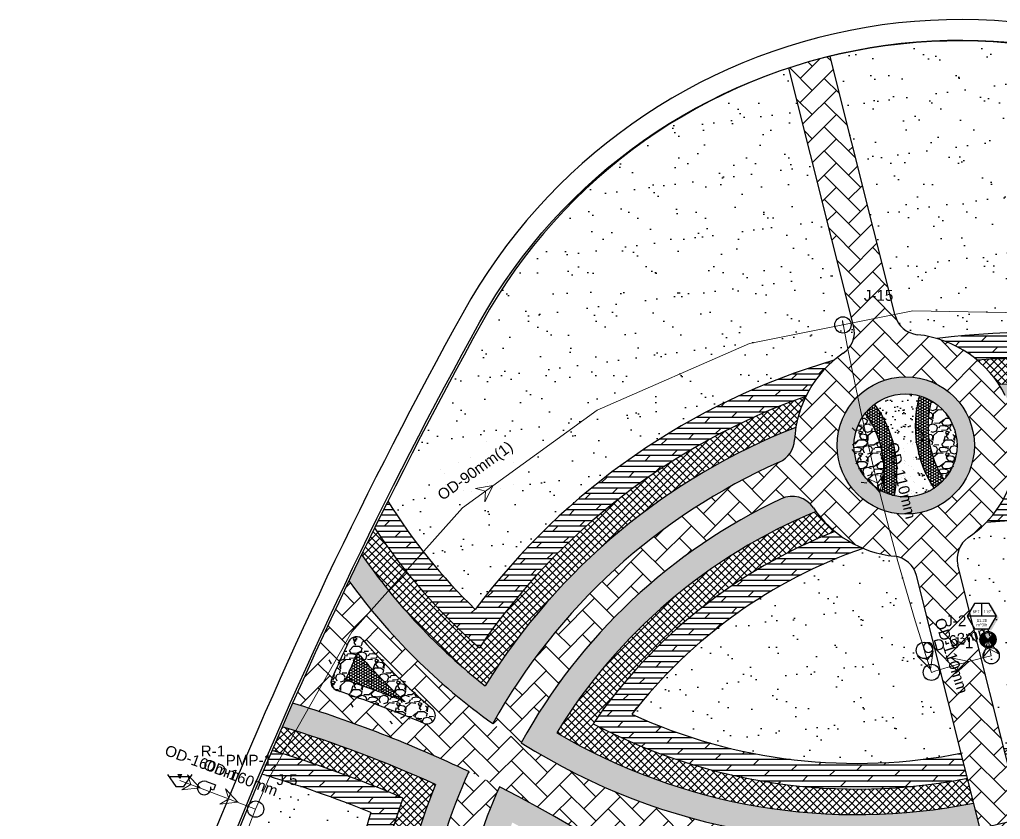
# Model space of a CAD drawing. Extents: x 671027 to 671621, y 802418 to 802669.
# Drawn here: x 671246.4 to 671361.1, y 802521.8 to 802615.4 of the extents above; entities that cross this region are included whole.
import ezdxf
from ezdxf.enums import TextEntityAlignment as Align

# ---------------------------------------------------------------- set-up
doc = ezdxf.new("R2010")
doc.units = 0
doc.linetypes.add('1', pattern=[0])
for name, color, linetype in [('Grass', 7, 'Continuous'), ('gravel', 7, 'Continuous'), ('L-VALV-NOTN', 7, 'Continuous'), ('L-VALV-SYMB', 7, 'Continuous'), ('L-ZONE-ATTR-VALV', 7, 'Continuous'), ('NODE', 7, 'Continuous'), ('ROAD BORDER', 7, 'Continuous'), ('Roads boundry', 7, 'Continuous'), ('sand', 7, 'Continuous'), ('shrubs-Gc', 7, 'Continuous')]:
    doc.layers.add(name, color=color, linetype=linetype)
doc.layers.add('Hardscape', color=80, linetype='1', lineweight=15)
doc.layers.add('pipe', color=7, linetype='Continuous', lineweight=15)
doc.layers.add('L-SYMB-TRIM', color=7, linetype='Continuous', true_color=0x000000)
doc.styles.get("Standard").update_dxf_attribs({"font": 'arial.ttf'})
doc.styles.add('ValveZoneLabelText', font='arial.ttf', dxfattribs={"height": 0.2000000064})
doc.linetypes.add('PIPE 90', pattern='A,12.7,-5.08,["GAS",Standard,S=2.54,R=0,X=-2.54,Y=-1.27],-6.35', length=24.13)
pattern_1 = [(37.50000000000001, (0, 0), (-0.01800035207982051, 0.5505898919955101), [0, -0.43434, 0, -0.485775, 0, -0.4643437499999999]), (7.499999999999999, (0, 0), (0.505713693530253, 0.8064282381393985), [0, -0.234315, 0, -0.3914775, 0, -0.15001875]), (327.5, (-0.3514725000131875, 0), (0.8898664165216401, 0.001616832763363982), [0, -0.142875, 0, -0.51435, 0, -0.6715125]), (317.5, (-0.3514725000131875, 0), (0.8590010090313343, 0.2507954886643683), [0, -0.07143749999999999, 0, -0.337185, 0, -0.3857625])]
pattern_2 = [(0, (0, 0), (0, 0.635), []), (45, (0, 0), (-1.269999134350098, 1.269999134350099), [0.8980256121069154, -1.796051224213831])]
pattern_3 = [(45, (0, 0), (-0.4490128060534576, 0.4490128060534577), []), (135, (0, 0), (-0.4490128060534577, -0.4490128060534576), [])]
pattern_4 = [(37.50000000000001, (0, 0), (-0.1600031295984046, 4.894132373293424), [0, -3.860800000000001, 0, -4.318000000000001, 0, -4.1275]), (7.499999999999999, (0, 0), (4.495232831380027, 7.168251005683543), [0, -2.0828, 0, -3.4798, 0, -1.3335]), (327.5, (-3.124199999962002, 0), (7.90992370241458, 0.01437184678545762), [0, -1.27, 0, -4.572, 0, -5.969]), (317.5, (-3.124199999962002, 0), (7.635564524722972, 2.229293232572163), [0, -0.635, 0, -2.9972, 0, -3.429])]
pattern_5 = [(0, (0, 0), (0.28575, 0.1649778387), [0.1905, -0.3809999999999999]), (120, (0, 0), (-0.2857499993756514, 0.1649778397814034), [0.1904999999999998, -0.3809999999999997]), (59.99999999999999, (0, 0), (6.243485461965292e-10, 0.3299556784814033), [-0.3809999999999999, 0.1905])]
pattern_6 = [(228.0127875, (-50.79460493242368, 77.47674149286468), (-20.32000000159581, -22.85999999858178), [0.34172144, -33.830483639565]), (184.969741, (-51.02320493233856, 77.2227414927911), (30.47999998794051, 2.540000144697924), [0.5864047199999993, -58.05404889352396]), (132.5104471, (-51.60740493237972, 77.17194149282295), (25.40000001072749, -27.93999999024596), [0.41348152, -40.9347227941]), (267.273689, (-52.59800493239891, 76.53694149281364), (2.540000005319725, 50.79999999973313), [0.5340045199999994, -52.86643742573796]), (292.83365418, (-52.62340493244119, 76.00354149285704), (-12.70000000106341, 30.47999999955546), [0.5236336999999994, -51.83980774534396]), (357.2736889999999, (-52.42020493233576, 75.52094149275217), (-50.79999999973313, 2.540000005319728), [0.5340045199999994, -52.86643742573796]), (37.69424047, (-51.88680493237916, 75.4955414928263), (-33.01999999853589, -25.40000000190041), [0.70619366, -69.91311531424701]), (72.25532837, (-51.32800493238028, 75.92734149284661), (17.78000000477929, 55.87999999847886), [0.66671952, -66.005256601905]), (121.42956562, (-51.12480493239127, 76.56234149285592), (-20.32000000288312, 33.01999999822602), [0.535813, -53.04554569871201]), (175.2363583, (-51.40420493239071, 77.01954149280209), (27.93999999959953, -2.540000004389256), [0.6117132799999994, -29.97393694999998]), (222.3974378, (-52.01380493235774, 77.07034149277024), (-30.47999999902466, -27.94000000106399), [0.7910779200000001, -78.31677251217701]), (138.81407483, (-50.08340493240394, 76.51154149277136), (-17.77999999893351, 15.24000000123918), [0.27000454, -26.730565824344]), (171.4692344, (-50.28660493239295, 76.6893414928345), (33.02000000088966, -5.079999994237343), [0.51368198, -50.85463899704001]), (225, (-50.79460493242368, 76.76554149284493), (-3.552713678800501e-16, -2.540000000000239), [0.35920934, -3.232893108428]), (203.19859051, (-50.97240493237041, 77.07034149277024), (12.70000000034609, 5.079999999109334), [0.1934413199999998, -19.15062236889398]), (291.80140949, (-51.15020493243355, 76.99414149275981), (-2.540000000531496, 7.619999999822872), [0.27356562, -13.40475299]), (30.96375653, (-51.04860493238084, 76.74014149280265), (7.620000000186383, 5.079999999721125), [0.4443196599999997, -14.36629815290999]), (161.56505118, (-50.6676049324451, 76.96874149283394), (5.080000000132583, -2.539999999733753), [0.32128714, -7.710898116828]), (16.389540334, (-52.62340493244119, 76.99414149275981), (25.40000000000015, 7.620000000000243), [0.450088, -44.55882667253901]), (70.34617594, (-52.19160493242089, 77.1211414928548), (-10.16000000092932, -27.93999999967041), [0.37759894, -37.3822156782]), (293.19859051, (-50.6676049324451, 77.47674149286468), (-5.079999999113262, 12.70000000035529), [0.3868800999999997, -18.95718358889398]), (343.6104596700001, (-50.51520493242424, 77.1211414928548), (-25.40000000053229, 7.619999998222859), [0.4500879999999997, -44.55882667253996]), (339.44395478, (-52.62340493244119, 75.41934149281587), (-12.69999999999986, 5.080000000000211), [0.4340351999999996, -21.26773431310598]), (294.7751406, (-52.21700493234675, 75.26694149279501), (-12.70000001511693, 27.93999999312726), [0.36367212, -36.00359338072001]), (66.80140949, (-50.64220493240282, 74.93674149282742), (5.079999999202299, 12.7000000003193), [0.3868801000000001, -18.957183588894]), (17.35402464, (-50.48980493238196, 75.2923414928373), (-33.01999999934302, -10.16000000213246), [0.4257827400000001, -42.1523759802]), (69.44395478, (-51.88680493237916, 74.93674149282742), (-5.080000000088461, -12.69999999996463), [0.2170176, -21.48475191310601]), (101.309932474, (-50.79460493242368, 74.93674149282742), (-2.5400000000004, 10.16000000000037), [0.1295146, -12.821994964526]), (165.963756532, (-50.82000493234955, 75.063741492806), (7.619999999999513, -2.539999999999865), [0.5236337000000001, -9.949054589069]), (186.00900596, (-51.32800493238028, 75.19074149278458), (25.39999999986537, 2.540000001329354), [0.4852669999999997, -48.04136486333697]), (303.69006753, (-51.04860493238084, 76.51154149277136), (-2.540000000352969, 5.079999999823702), [0.36632388, -8.79177635968]), (353.15722659, (-50.84540493239183, 76.20674149284605), (43.18000000026569, -5.079999997739394), [0.6395567600000001, -63.316009065031]), (60.9453959, (-50.21040493238252, 76.13054149283562), (-10.16000000027969, -17.77999999984025), [0.26150824, -25.88939231811]), (90, (-50.08340493240394, 76.3591414927505), (-2.54, 2.54), [0.1524, -2.3876]), (120.25643716, (-51.37880493234843, 75.26694149279501), (10.15999999875716, -17.7800000007098), [0.3528669600000001, -34.9339407732]), (48.01278749999999, (-51.55660493241157, 75.57174149283674), (20.32000000167534, 22.8599999985102), [0.6834428800000001, -33.488762199565]), (0, (-51.09940493234899, 76.07974149275105), (2.54, 2.54), [0.6604000000000001, -1.8796]), (325.3048465, (-50.43900493241381, 76.07974149275105), (25.40000000962153, -17.77999998625458), [0.40160956, -39.75931672414001]), (254.0546040999999, (-50.1088049323298, 75.85114149283618), (-2.539999999822557, -10.16000000004475), [0.36982908, -18.121650038772]), (207.64597536, (-50.21040493238252, 75.4955414928263), (-48.26000000177335, -25.39999999663075), [0.6021450999999993, -59.61246442293796]), (175.42607874, (-50.74380493233912, 75.21614149282686), (-33.01999999999883, 2.539999999999478), [0.6370294599999999, -63.06584645624])]
pattern_7 = [(45, (-675480.1106416162, -802687.9175801403), (2.220446049250313e-16, 2.82842712474619), [6, -2]), (135, (-675478.6964280538, -802686.5033665779), (2.220446049250313e-16, 2.82842712474619), [6, -2])]

# ---------------------------------------------------------------- blocks, each defined once
blk = doc.blocks.new('RESERVOIR')
at = {"color": 0}
for points in [[(-4.5, 2.25), (-1.5, -2.25), (1.5, -2.25), (4.5, 2.25)], [(-4, 1.5), (4, 1.5)], [(-0.375, 1.2), (0.375, 1.2)], [(-0.1875, 1), (0.1875, 1)]]:
    blk.add_lwpolyline(points, dxfattribs=at)
blk.add_lwpolyline([(-0.75, 2.25), (0.75, 2.25), (0, 1.5)], close=True, dxfattribs=at)
blk = doc.blocks.new('PUMP')
at = {"color": 0}
blk.add_lwpolyline([(-0.5, 3), (3, 3), (3, 1), (2, 1)], dxfattribs=at)
blk.add_arc((-0.5, 0.5), 2.5, 90, 30.00000000000006, dxfattribs=at)
blk = doc.blocks.new('FILLED_CIRCLE')
at = {"color": 0}
blk.add_circle((0, 0), 3, dxfattribs=at)
blk = doc.blocks.new('FLOWARROW')
at = {"color": 0}
blk.add_lwpolyline([(3, 0), (-3, -3), (-0.6, 0), (-3, 3)], close=True, dxfattribs=at)
blk = doc.blocks.new('vnotation-6')
blk.add_hatch(color=256).paths.add_polyline_path([(0.2809331929103995, 0.379434840131078), (0.5, 0), (0.2499999999999997, -0.4330127018922195), (-0.2061760863627774, -0.4330127018922192), (-0.175242893452378, -0.4865905636533605), (0.3247571065476219, -0.4865905636533608), (0.5747571065476222, -0.05357786176114132), (0.3247571065476222, 0.379434840131078)])
for p, q in [((0, 0), (5.551115123125783e-17, 0.4330127018922194)), ((0.5, -1.110223024625157e-16), (-0.5, 0))]:
    blk.add_line(p, q)
blk.add_lwpolyline([(0.5, 0), (0.25, 0.4330127018922194), (-0.2499999999999999, 0.4330127018922194), (-0.5, 5.551115123125783e-17), (-0.2500000000000002, -0.4330127018922192), (0.2499999999999997, -0.4330127018922195)], close=True)
for tag, p in [('AA', (-0.2, 0.2)), ('2', (0.2, 0.2)), ('GPM', (0, -0.3)), ('20', (0, -0.15))]:
    blk.add_attdef(tag, text='', height=0.1).set_placement(p, align=Align.MIDDLE_CENTER)
at = {"flags": 1}
blk.add_attdef('WATERSOURCE/ZONEID', text='', height=0.005, dxfattribs=at).set_placement((0, 0), align=Align.MIDDLE_CENTER)
blk = doc.blocks.new('valvesym-1')
at = {"linetype": 'Continuous', "lineweight": 0}
for points in [[(-0.005572365368450294, -9.992007221626409e-16), (-0.7466969593723654, -9.992007221626409e-16), (-0.7495614365984087, 0.005572365560468029), (-0.7407662468327931, 0.1173258474159137), (-0.7132923789272694, 0.2317627430862896), (-0.6682548853708725, 0.3404928708454358), (-0.6067627387258326, 0.4408389340933168), (-0.5303300797232847, 0.5303300797232787), (-0.4408389340933239, 0.6067627387258273), (-0.3404928708454441, 0.6682548853708682), (-0.231762743086298, 0.7132923789272665), (-0.1173258474159223, 0.7407662468327918), (-0.005572365368450294, 0.7495614366135223), (0.0002269082501467068, 0.7466969851027485), (0.0002269082501467068, 0.005572365560468029)], [(0.7466969593723654, -1.998401444325282e-15), (0.005572365368450294, -1.665334536937735e-15), (0.0002269082501467068, -0.005572365560468362), (0.0002269082501467068, -0.7466969851027487), (0.005572365368450294, -0.7495614366135223), (0.1173258474159267, -0.7407662468327914), (0.2317627430863026, -0.7132923789272656), (0.3404928708454474, -0.668254885370867), (0.4408389340933271, -0.6067627387258254), (0.530330079723287, -0.5303300797232764), (0.6067627387258343, -0.4408389340933148), (0.6682548853708735, -0.3404928708454339), (0.7132923789272702, -0.231762743086288), (0.7407662468327935, -0.1173258474159117), (0.7495614365984057, -0.005572365560468362)]]:
    blk.add_hatch(color=0, dxfattribs=at).paths.add_polyline_path(points, flags=0)
at = {"layer": 'L-SYMB-TRIM', "linetype": 'Continuous', "lineweight": 0}
h = blk.add_hatch(color=256, dxfattribs=at)
edge = h.paths.add_edge_path()
edge.add_arc((0, 0), 0.7499999912790698, 0, 360)
at = {"color": 0, "linetype": 'Continuous', "ltscale": 0.1022343309819866, "flags": 128}
for points in [[(0.7499999912790697, 0), (-0.7499782480462722, 0)], [(0.0002269082501467068, 0.7499999569541651), (0.0002269082501467068, -0.749999989485058)]]:
    blk.add_lwpolyline(points, dxfattribs=at)
at = {"color": 0, "linetype": 'Continuous', "ltscale": 0.1022343309819866}
blk.add_circle((0, 0), 0.7499999912790698, dxfattribs=at)
blk = doc.blocks.new('ControlValve-1')
at = {"layer": 'L-VALV-SYMB', "color": 0, "xscale": 1.000000032, "yscale": 1.000000032}
blk.add_blockref('valvesym-1', (0, 0), dxfattribs=at)
at = {"layer": 'L-ZONE-ATTR-VALV', "style": 'ValveZoneLabelText'}
blk.add_attdef('WaterSource/ZoneId', (0, 0), '', height=0.2000000064, dxfattribs=at)
blk = doc.blocks.new('V_S_1.5')
at = {"layer": 'L-VALV-SYMB', "color": 130, "rotation": 48.58537856362994}
blk.add_blockref('ControlValve-1', (0, 0), dxfattribs=at)

msp = doc.modelspace()

# ---------------------------------------------------------------- hatches: boundary and pattern name
at = {"layer": 'Grass', "linetype": 'ByBlock'}
h = msp.add_hatch(dxfattribs=at)
h.set_pattern_fill('AR-SAND', color=94, scale=0.1)
h.set_pattern_definition(pattern_4)
h.paths.add_polyline_path([(671399.3517907268, 802596.4636280818), (671408.6907236452, 802588.0441431054, -0.07917513163356485), (671403.9973471246, 802568.2984964466, 0.1631777206847239), (671353.7121392085, 802578.0871855326, 0.04541889867104872), (671351.3945393086, 802578.543524693, -0.3145919408780493), (671348.8005115428, 802580.7954504384), (671341.1779289816, 802611.1157745324, -0.2488504377992886)])
h = msp.add_hatch(dxfattribs=at)
h.set_pattern_fill('AR-SAND', color=94, scale=0.1)
h.set_pattern_definition(pattern_4)
h.paths.add_polyline_path([(671299.6927110293, 802546.4117035771, -0.0633690619159384), (671289.4748812846, 802559.0864970936, -0.01038513542350838), (671300.453878996, 802579.9452450376, -0.1887644006235618), (671336.3701063554, 802609.7324756453), (671343.9514026123, 802579.5763759635, -0.3149717155092079), (671342.7273169898, 802576.3631025237, 0.02609017441784263), (671341.6445911959, 802575.5421923053, 0.1626565361569138)])
h = msp.add_hatch(dxfattribs=at)
h.set_pattern_fill('AR-SAND', color=94, scale=0.1)
h.set_pattern_definition(pattern_4)
h.paths.add_polyline_path([(671361.395898007, 802530.6948189789), (671356.141968642, 802551.593358264, -0.3149717155098368), (671357.3660542644, 802554.8066317039, 0.05296214633264042), (671359.4669548852, 802556.5847536196, -0.1459699085263934), (671392.236061825, 802549.666084707, -0.1432506243744914)])
h = msp.add_hatch(dxfattribs=at)
h.set_pattern_fill('AR-SAND', color=94, scale=0.1)
h.set_pattern_definition(pattern_4)
h.paths.add_polyline_path([(671356.5198341229, 802529.5829631414, -0.1573820060516547), (671318.0063343626, 802534.1491115534, -0.1450809397192575), (671345.0642913934, 802553.5466254024, 0.07231959819745172), (671348.6988319174, 802552.6262095375, -0.3145919434563014), (671351.2928597112, 802550.3742837891)])
h = msp.add_hatch(dxfattribs=at)
h.set_pattern_fill('AR-SAND', color=94, scale=0.1)
h.set_pattern_definition(pattern_4)
h.paths.add_polyline_path([(671293.7503590928, 802459.1988109925, 0.0658925233867402), (671306.3258153279, 802442.1987908635, 0.02607156171184673), (671290.8210887163, 802427.9590705256, -0.7710130744471806), (671248.8235070169, 802451.927344989, -0.03508121850053971), (671274.7145551237, 802527.1317694215, -0.02417581539797308), (671287.478980502, 802522.651505306, 0.07574041186257292), (671283.6819633472, 802498.6779801971, 0.6698722383321958)])
h = msp.add_hatch(dxfattribs=at)
h.set_pattern_fill('AR-SAND', color=94, scale=0.1)
h.set_pattern_definition(pattern_4)
h.paths.add_polyline_path([(671381.431435129, 802514.8103934315, 0.7066326815959615), (671375.0270462994, 802521.7265282344, -0.1143951784226822), (671340.586100839, 802515.5045074828, 0.7059984922318673), (671337.0001669894, 802506.7903311895, -0.05351524479783638), (671358.8273917859, 802482.5062162419, 0.6304159940492293), (671369.4806571321, 802484.4383036532, -0.05428110816195015)])
at = {"layer": 'gravel', "linetype": 'ByBlock'}
h = msp.add_hatch(dxfattribs=at)
h.set_pattern_fill('GRAVEL', color=250, scale=0.1)
h.set_pattern_definition(pattern_6)
h.paths.add_polyline_path([(671353.037254928, 802570.807336146, -0.4763641906081925), (671354.4974437818, 802561.559316587, -0.2087031330792862)])
h = msp.add_hatch(dxfattribs=at)
h.set_pattern_fill('GRAVEL', color=250, scale=0.1)
h.set_pattern_definition(pattern_6)
h.paths.add_polyline_path([(671347.2879608152, 802560.2145272837, -0.476364190608151), (671345.3158825972, 802569.367063804, -0.2087031330792727)])
h = msp.add_hatch(dxfattribs=at)
h.set_pattern_fill('GRAVEL', color=250, scale=0.1)
h.set_pattern_definition([(228.0127875, (1.828800000017509, 2.540000000037253), (-20.32000000159581, -22.85999999858178), [0.34172144, -33.830483639565]), (184.969741, (1.600199999986216, 2.285999999963678), (30.47999998794051, 2.540000144697924), [0.5864047199999994, -58.05404889352396]), (132.5104471, (1.015999999945052, 2.23519999999553), (25.40000001072749, -27.93999999024596), [0.41348152, -40.9347227941]), (267.273689, (0.02540000004228204, 1.600199999986216), (2.540000005319725, 50.79999999973313), [0.5340045199999995, -52.86643742573797]), (292.83365418, (0, 1.066800000029616), (-12.70000000106341, 30.47999999955546), [0.5236336999999995, -51.83980774534397]), (357.2736889999999, (0.2031999999890104, 0.5842000000411645), (-50.79999999973313, 2.540000005319728), [0.5340045199999995, -52.86643742573797]), (37.69424047, (0.7365999999456108, 0.5587999999988824), (-33.01999999853589, -25.40000000190041), [0.70619366, -69.91311531424701]), (72.25532837, (1.295399999944493, 0.9906000000191852), (17.78000000477929, 55.87999999847886), [0.66671952, -66.005256601905]), (121.42956562, (1.498600000049919, 1.625600000028498), (-20.32000000288312, 33.01999999822602), [0.535813, -53.04554569871201]), (175.2363583, (1.219200000050478, 2.082799999974668), (27.93999999959953, -2.540000004389256), [0.6117132799999995, -29.97393694999998]), (222.3974378, (0.6095999999670312, 2.133599999942817), (-30.47999999902466, -27.94000000106399), [0.7910779200000001, -78.31677251217701]), (138.81407483, (2.540000000037253, 1.574799999943934), (-17.77999999893351, 15.24000000123918), [0.27000454, -26.730565824344]), (171.4692344, (2.336800000048243, 1.752600000007078), (33.02000000088966, -5.079999994237343), [0.51368198, -50.85463899704001]), (225, (1.828800000017509, 1.828800000017509), (-3.552713678800501e-16, -2.540000000000239), [0.35920934, -3.232893108428]), (203.19859051, (1.650999999954365, 2.133599999942817), (12.70000000034609, 5.079999999109334), [0.1934413199999999, -19.15062236889398]), (291.80140949, (1.473200000007637, 2.057400000048801), (-2.540000000531496, 7.619999999822872), [0.27356562, -13.40475299]), (30.96375653, (1.574799999943934, 1.803399999975227), (7.620000000186383, 5.079999999721125), [0.4443196599999997, -14.36629815290999]), (161.56505118, (1.955799999996088, 2.032000000006519), (5.080000000132583, -2.539999999733753), [0.32128714, -7.710898116828]), (16.389540334, (0, 2.057400000048801), (25.40000000000015, 7.620000000000243), [0.450088, -44.55882667253901]), (70.34617594, (0.4318000000203028, 2.184400000027381), (-10.16000000092932, -27.93999999967041), [0.37759894, -37.3822156782]), (293.19859051, (1.955799999996088, 2.540000000037253), (-5.079999999113262, 12.70000000035529), [0.3868800999999998, -18.95718358889398]), (343.6104596700001, (2.10820000001695, 2.184400000027381), (-25.40000000053229, 7.619999998222859), [0.4500879999999998, -44.55882667253996]), (339.44395478, (0, 0.4825999999884516), (-12.69999999999986, 5.080000000000211), [0.4340351999999997, -21.26773431310599]), (294.7751406, (0.4063999999780208, 0.33019999996759), (-12.70000001511693, 27.93999999312726), [0.36367212, -36.00359338072001]), (66.80140949, (1.98120000003837, 0), (5.079999999202299, 12.7000000003193), [0.3868801000000001, -18.957183588894]), (17.35402464, (2.133599999942817, 0.355600000009872), (-33.01999999934302, -10.16000000213246), [0.4257827400000001, -42.1523759802]), (69.44395478, (0.7365999999456108, 0), (-5.080000000088461, -12.69999999996463), [0.2170176, -21.48475191310601]), (101.309932474, (1.828800000017509, 0), (-2.5400000000004, 10.16000000000037), [0.1295146, -12.821994964526]), (165.963756532, (1.803399999975227, 0.1269999999785796), (7.619999999999513, -2.539999999999865), [0.5236337000000001, -9.949054589069]), (186.00900596, (1.295399999944493, 0.2539999999571592), (25.39999999986537, 2.540000001329354), [0.4852669999999997, -48.04136486333697]), (303.69006753, (1.574799999943934, 1.574799999943934), (-2.540000000352969, 5.079999999823702), [0.36632388, -8.79177635968]), (353.15722659, (1.77800000004936, 1.270000000018626), (43.18000000026569, -5.079999997739394), [0.6395567600000001, -63.316009065031]), (60.9453959, (2.412999999942258, 1.193800000008196), (-10.16000000027969, -17.77999999984025), [0.26150824, -25.88939231811]), (90, (2.540000000037253, 1.422400000039488), (-2.54, 2.54), [0.1524, -2.3876]), (120.25643716, (1.244599999976344, 0.33019999996759), (10.15999999875716, -17.7800000007098), [0.3528669600000001, -34.9339407732]), (48.01278749999999, (1.066800000029616, 0.6350000000093132), (20.32000000167534, 22.8599999985102), [0.6834428800000001, -33.488762199565]), (0, (1.523999999975786, 1.143000000040047), (2.54, 2.54), [0.6604000000000001, -1.8796]), (325.3048465, (2.184400000027381, 1.143000000040047), (25.40000000962153, -17.77999998625458), [0.40160956, -39.75931672414001]), (254.0546040999999, (2.514599999994971, 0.9144000000087544), (-2.539999999822557, -10.16000000004475), [0.36982908, -18.121650038772]), (207.64597536, (2.412999999942258, 0.5587999999988824), (-48.26000000177335, -25.39999999663075), [0.6021450999999994, -59.61246442293797]), (175.42607874, (1.879599999985658, 0.2793999999994412), (-33.01999999999883, 2.539999999999478), [0.6370294599999999, -63.06584645624])])
edge = h.paths.add_edge_path(flags=16)
edge.add_arc((671344.3868694465, 802592.8980244967), 77.98678802096713, 221.4280209583634, 227.298582495496, ccw=False)
edge.add_arc((671797.0403059244, 802305.2487385675), 563.0000000673839, 155.211706601209, 155.5607045994819)
edge.add_arc((671234.7938253757, 802392.9729740187), 153.4723081456573, 68.3167769956367, 71.10834331817819, ccw=False)
edge = h.paths.add_edge_path()
edge.add_arc((671234.7938253757, 802392.9729740187), 151.9723081456573, 67.22265414311738, 71.31462412750238, ccw=False)
edge.add_arc((671294.0172168224, 802534.0159354345), 0.9999999999999999, 247.2226541431174, 409.4552450902426)
edge.add_arc((671344.3868694465, 802592.8980244967), 76.48678802096713, 220.8602352061393, 229.4552450902426, ccw=False)
edge.add_arc((671285.7830154351, 802542.2049222755), 0.9999999999999999, 40.86023520613928, 155.1333445247803)
edge.add_arc((671797.0403059244, 802305.2487385675), 564.5000000673839, 155.1333445247803, 155.6168195883758)
edge.add_arc((671283.8017495959, 802537.8824299662), 0.9999999999999999, 155.6168195883758, 251.3146241275024)
at = {"layer": 'Hardscape'}
h = msp.add_hatch(dxfattribs=at)
h.set_pattern_fill('AR-HBONE', color=251, scale=0.5)
h.set_pattern_definition(pattern_7)
h.paths.add_polyline_path([(671420.9911363908, 802530.419079941, 0.3564185848566495), (671421.457726224, 802534.1852232465, 0.06502041347440585), (671410.2990935898, 802547.6679814993, -0.006819381750013298), (671413.1450974577, 802550.48329309, -0.06842806752082291), (671425.4409522585, 802535.348415333, 0.2955544622662496), (671428.3773668088, 802533.9284248347, -0.8097388147398058), (671436.7283291727, 802509.8479304744, 0.2955544622660227), (671435.3015456228, 802506.914810612, -0.06456998133780872), (671435.1735192551, 802488.5052329487, 0.005006434108123105), (671431.1285960067, 802488.4677008206, 0.06275886861352166), (671431.453391756, 802505.3621299329, 0.3564185848573256), (671428.7552606072, 802508.0307681201, -0.6422679723435928)])
h.paths.add_polyline_path([(671430.8233191636, 802513.0149070462, 1), (671429.1625349883, 802528.9859196634, 1)], flags=16)
h.paths.add_polyline_path([(671365.8973844853, 802565.7602576236, 0.3701304910562714), (671362.8714852475, 802563.2896480621, -0.2019685250240934), (671357.3660522815, 802554.8066346237, 0.3149719415910385), (671356.141968642, 802551.593358264), (671357.4391562757, 802546.4335388524), (671363.5906415065, 802521.9647942566, -0.01701694665333523), (671358.7221040309, 802520.8230006462), (671351.2928597111, 802550.3742837891, 0.3149717155074434), (671348.6947053735, 802552.626639411, -0.2220571350402036), (671339.2410025552, 802558.306080872, 0.3701306396925756), (671335.4750996266, 802559.3443304739, 0.1581078736661541), (671305.0695365685, 802530.8137644223, -0.01366064180112755), (671301.7376669926, 802533.0536133652, -0.1626782124827104), (671335.2536456073, 802563.6406283225, 0.2831624201260748), (671337.0342945128, 802566.2338611757, -0.2352225581305126), (671342.7238851048, 802576.3607711737, 0.3153520210887766), (671343.9514026123, 802579.5763759634), (671336.3750644987, 802609.7127536532, -0.01954959624762731), (671341.1834817751, 802611.0936872016), (671348.8005115428, 802580.7954504384, 0.314971715511892), (671351.3986658804, 802578.5430948165, -0.2556895341446855), (671361.6887799071, 802571.4333845822, 0.283162420133665), (671364.3650036139, 802569.7800867182, -0.1631994005964295), (671407.4944492271, 802555.2451177315, -0.0136606418011594), (671405.3439707501, 802551.8548787314, 0.1586283161576397)])
h.paths.add_polyline_path([(671349.2162935394, 802573.5703734223, 1), (671350.8770777148, 802557.5993608051, 1)], flags=16)
h = msp.add_hatch(dxfattribs=at)
h.set_pattern_fill('AR-HBONE', color=251, scale=0.5)
h.set_pattern_definition([(45, (-673847.9582241292, -801760.793578709), (0, 2.82842712474619), [6, -2]), (135, (-673846.5440105663, -801759.3793651466), (2.220446049250313e-16, 2.82842712474619), [6, -2])])
h.paths.add_polyline_path([(671278.3240163288, 802535.4435712302, -0.006934415861741222), (671284.9076873536, 802549.7409287744, 0.66462960352515), (671416.8447145295, 802580.6436905864), (671417.1021850156, 802580.4116054681), (671432.7317528373, 802566.3349022788, 0.1883416674879848), (671372.0840579804, 802478.4490603469, 0.01616380397232093), (671359.8151024525, 802473.9817937382, 0.1766349934288822)])
h.paths.add_polyline_path([(671337.0001669895, 802506.7903311895, -0.05351524479782128), (671358.8273917859, 802482.5062162419, 0.6304159940423829), (671369.4806571321, 802484.4383036533, -0.05428110816170177), (671381.431435129, 802514.8103934315, 0.706632681603334), (671375.0270462994, 802521.7265282344, -0.1143951784225377), (671340.5861008388, 802515.5045074828, 0.7059984922328879)], flags=16)
h.paths.add_polyline_path([(671294.6672586412, 802534.775833871, -0.0375203973870377), (671286.5393231298, 802542.8591383492, 0.544499667226283), (671284.8757265435, 802542.6254301436, 0.002109561052168651), (671282.8909447045, 802538.2952670405, 0.4436496554100509), (671283.4813783809, 802536.9351378863, -0.01785648479128385), (671293.6300657612, 802533.0939191355, 0.8558373785887041)], flags=16)
h.paths.add_polyline_path([(671416.5903739688, 802557.7036215719, -0.02004065313521632), (671425.9502038966, 802565.2144227157, 0.4743790038603573), (671426.1011843599, 802568.308637111), (671421.1729975862, 802572.7516280677, 0.554523892678824), (671417.9112615082, 802571.8174051103, -0.04111638270438389), (671413.4707367199, 802560.0704747204, 0.8130969758238349)], flags=16)
h = msp.add_hatch(dxfattribs=at)
h.set_pattern_fill('AR-HBONE', color=251, scale=0.5)
h.set_pattern_definition(pattern_7)
h.paths.add_polyline_path([(671291.0638171583, 802492.6887329409, 0.2955544622564138), (671292.7319646295, 802495.4916220647, -0.1151569787414976), (671298.9220659498, 802527.4360446184, -0.006718027235819238), (671302.5117313027, 802525.6644726578, 0.1105714995647567), (671296.6969540322, 802496.7155356687, 0.3564185848595701), (671299.1613585355, 802493.8296645845, -0.6422679723470994), (671305.0172238931, 802470.8682410233, 0.3564185848597629), (671304.2358946627, 802467.1546085558, 0.07825955479107347), (671316.6837852297, 802450.2102358767, 0.005006434146205375), (671313.4294473723, 802447.8077167602, -0.08007466087535492), (671300.1690309974, 802466.3301539472, 0.2955544622634679), (671297.3622881571, 802467.9918091627, -0.8097388147341875)])
h.paths.add_polyline_path([(671297.668896315, 802473.0243352012, 1), (671296.0081121397, 802488.9953478185, 1)], flags=16)
at = {"layer": 'sand', "linetype": 'ByBlock'}
h = msp.add_hatch(dxfattribs=at)
h.set_pattern_fill('AR-SAND', color=1, scale=0.03)
h.set_pattern_definition([(37.50000000000001, (-52.62340493244119, 74.93674149282742), (-0.04800093887952137, 1.468239711988027), [0, -1.15824, 0, -1.2954, 0, -1.23825]), (7.499999999999999, (-52.62340493244119, 74.93674149282742), (1.348569849414008, 2.150475301705063), [0, -0.6248400000000001, 0, -1.04394, 0, -0.40005]), (327.5, (-53.56066493235994, 74.93674149282742), (2.372977110724374, 0.004311554035637286), [0, -0.3809999999999999, 0, -1.3716, 0, -1.7907]), (317.5, (-53.56066493235994, 74.93674149282742), (2.290669357416891, 0.6687879697716489), [0, -0.1905, 0, -0.8991599999999998, 0, -1.0287])])
h.paths.add_polyline_path([(671353.3516827124, 802560.5697545375, -0.1213066554515475), (671350.6387986535, 802559.5946694171, -0.0804918320717036), (671348.7134266987, 802559.7045777831, 0.2173204439400745), (671346.4048564682, 802570.4187944664, -0.1354420731415528), (671349.3917332678, 802571.5871349674, -0.09450454643418534), (671351.6423445696, 802571.3957463516, 0.2173204439400793)])
at = {"layer": 'shrubs-Gc', "linetype": 'ByBlock'}
h = msp.add_hatch(dxfattribs=at)
h.set_pattern_fill('DOLMIT', color=240, scale=0.1)
h.set_pattern_definition(pattern_2)
h.paths.add_polyline_path([(671405.3690575797, 802563.9905983229, 0.1597826338689477), (671358.4267223006, 802575.5607631212, 0.1037414124038036), (671353.7121392085, 802578.0871855326, -0.1631777206847234), (671403.9973471246, 802568.2984964466, 0.0791751316335648), (671408.6907236452, 802588.0441431054), (671411.4710681401, 802585.5375324562, -0.083537026260446)])
at = {"layer": 'shrubs-Gc'}
h = msp.add_hatch(dxfattribs=at)
h.set_pattern_fill('ANSI37', color=74, scale=0.2)
h.set_pattern_definition(pattern_3)
h.paths.add_polyline_path([(671406.5338147235, 802559.6392740925, 0.1631761958458701), (671360.9562039166, 802572.7070807088, 0.07356927205767784), (671358.4267223006, 802575.5607631212, -0.1597826338689475), (671405.3690575797, 802563.9905983229, 0.08353702626044594), (671411.4710681401, 802585.5375324562), (671414.1877117996, 802583.0883510907, -0.08816668761469468)])
h = msp.add_hatch(dxfattribs=at)
h.set_pattern_fill('AR-SAND', color=219, scale=0.01125)
h.set_pattern_definition(pattern_1)
h.paths.add_polyline_path([(671406.5338147235, 802559.6392740925, 0.08816668761469462), (671414.1877117996, 802583.0883510907), (671416.8519303807, 802580.6864333863, -0.09301726323245714), (671407.4944492271, 802555.2451177315, 0.1631994005962407), (671364.365003614, 802569.7800867183, -0.2831624201267741), (671361.6887799071, 802571.433384582, 0.02821709534654777), (671360.9562039166, 802572.7070807088, -0.1631761958458699)])
at = {"layer": 'shrubs-Gc', "linetype": 'ByBlock'}
h = msp.add_hatch(dxfattribs=at)
h.set_pattern_fill('DOLMIT', color=240, scale=0.1)
h.set_pattern_definition(pattern_2)
h.paths.add_polyline_path([(671341.6445911959, 802575.5421923053, 0.1037414124038069), (671338.3517758504, 802571.3270444984, 0.1592620050873212), (671300.1683532635, 802541.915778725, -0.06933207790752814), (671287.916018043, 802555.9452235324, -0.001544850001188394), (671289.4748812846, 802559.0864970936, 0.06336906191593603), (671299.6927110293, 802546.4117035771, -0.1626565361569137)])
at = {"layer": 'shrubs-Gc'}
h = msp.add_hatch(dxfattribs=at)
h.set_pattern_fill('AR-SAND', color=219, scale=0.01125)
h.set_pattern_definition([(37.50000000000001, (-52.62340493244119, 74.93674149282742), (-0.01800035207982051, 0.5505898919955101), [0, -0.43434, 0, -0.485775, 0, -0.4643437499999999]), (7.499999999999999, (-52.62340493244119, 74.93674149282742), (0.505713693530253, 0.8064282381393985), [0, -0.234315, 0, -0.3914775, 0, -0.15001875]), (327.5, (-52.97487743233796, 74.93674149282742), (0.8898664165216401, 0.001616832763363982), [0, -0.142875, 0, -0.51435, 0, -0.6715125]), (317.5, (-52.97487743233796, 74.93674149282742), (0.8590010090313343, 0.2507954886643683), [0, -0.07143749999999999, 0, -0.337185, 0, -0.3857625])])
edge = h.paths.add_edge_path(flags=17)
edge.add_arc((671350.0152659606, 802565.5909021923), 6.028565377709604, -84.06329775586431, 275.93670224413574, ccw=False)
edge = h.paths.add_edge_path()
edge.add_arc((671350.0152659606, 802565.5909021923), 8.028565377709603, -84.06329775586431, 275.93670224413574, ccw=False)
h = msp.add_hatch(dxfattribs=at)
h.set_pattern_fill('ANSI37', color=74, scale=0.2)
h.set_pattern_definition(pattern_3)
h.paths.add_polyline_path([(671300.1683532635, 802541.915778725, -0.1592620050873212), (671338.3517758504, 802571.3270444984, 0.07356927205766585), (671337.1901230497, 802567.6949179413, 0.1626550115648837), (671300.850948809, 802537.4632799795, -0.07525750568788289), (671286.3947464973, 802552.8318172724, -0.001526520495916895), (671287.916018043, 802555.9452235324, 0.06933207790752868)])
h = msp.add_hatch(dxfattribs=at)
h.set_pattern_fill('HONEY', color=1, scale=0.06)
h.set_pattern_definition(pattern_5)
h.paths.add_polyline_path([(671351.6423445696, 802571.3957463516, -0.06303118668760699), (671353.037254928, 802570.807336146, 0.2087031330792848), (671354.4974437818, 802561.559316587, -0.06303118668761296), (671353.3516827124, 802560.5697545375, -0.217320443940079)])
h = msp.add_hatch(dxfattribs=at)
h.set_pattern_fill('HONEY', color=1, scale=0.06)
h.set_pattern_definition(pattern_5)
h.paths.add_polyline_path([(671347.2879608152, 802560.2145272837, 0.208703133079274), (671345.3158825972, 802569.367063804, -0.06303118668761779), (671346.4048564682, 802570.4187944664, -0.217320443940073), (671348.7134266987, 802559.7045777831, -0.06303118668761169)])
h = msp.add_hatch(dxfattribs=at)
h.set_pattern_fill('AR-SAND', color=219, scale=0.01125)
h.set_pattern_definition(pattern_1)
h.paths.add_polyline_path([(671284.9076765866, 802549.7409436132, -0.001511015181868489), (671286.3947464973, 802552.8318172724, 0.07525750568788413), (671300.850948809, 802537.4632799795, -0.1626550115648838), (671337.1901230497, 802567.6949179413, 0.02821709534648018), (671337.0342945128, 802566.2338611757, -0.2831624201302264), (671335.2536456073, 802563.6406283225, 0.1626782124827054), (671301.7376669926, 802533.0536133653, -0.08115966460185314)])
h = msp.add_hatch(dxfattribs=at)
h.set_pattern_fill('AR-SAND', color=219, scale=0.01125)
h.set_pattern_definition(pattern_1)
h.paths.add_polyline_path([(671305.0695365685, 802530.8137644222, -0.15810787366589), (671335.4750996265, 802559.344330474, -0.3701306396987012), (671339.2410025552, 802558.3060808721, 0.0103084569037728), (671339.5502232227, 802557.8668497003, 0.1582423016360206), (671309.2183884584, 802531.9803909374, 0.1849573764550284), (671357.9845385811, 802523.7568125528), (671358.7221040309, 802520.8230006462, -0.1925452637670837)])
at = {"layer": 'shrubs-Gc', "linetype": 'ByBlock'}
h = msp.add_hatch(dxfattribs=at)
h.set_pattern_fill('DOLMIT', color=240, scale=0.1)
h.set_pattern_definition(pattern_2)
h.paths.add_polyline_path([(671396.849993447, 802550.4470271294, -0.1574045634867815), (671362.127491311, 802527.7847624586), (671361.395898007, 802530.6948189789, 0.1432506243744913), (671392.236061825, 802549.666084707, 0.1459699085263934), (671359.4669548852, 802556.5847536196, 0.07420064948703409), (671361.684099327, 802559.727041734, -0.1510135047405784)])
at = {"layer": 'shrubs-Gc'}
h = msp.add_hatch(dxfattribs=at)
h.set_pattern_fill('ANSI37', color=74, scale=0.2)
h.set_pattern_definition(pattern_3)
h.paths.add_polyline_path([(671313.479682318, 802533.0364308041, 0.1721699619589266), (671357.2522275978, 802526.669723784), (671357.9845385811, 802523.7568125528, -0.1849573764550285), (671309.2183884584, 802531.9803909374, -0.1582423016360207), (671339.5502232227, 802557.8668497003, 0.06209603640743622), (671341.7665276986, 802555.5259158523, 0.1500200910284791)])
at = {"layer": 'shrubs-Gc', "linetype": 'ByBlock'}
h = msp.add_hatch(dxfattribs=at)
h.set_pattern_fill('DOLMIT', color=240, scale=0.1)
h.set_pattern_definition(pattern_2)
h.paths.add_polyline_path([(671318.0063343626, 802534.1491115534, 0.1573820060516548), (671356.5198341229, 802529.5829631414), (671357.2522275978, 802526.669723784, -0.1721699619589266), (671313.479682318, 802533.0364308041, -0.1500200910284793), (671341.7665276986, 802555.5259158523, 0.07420859277747405), (671345.0642913934, 802553.5466254024, 0.1450809397192578)])
at = {"layer": 'shrubs-Gc'}
h = msp.add_hatch(dxfattribs=at)
h.set_pattern_fill('HONEY', color=1, scale=0.06)
h.set_pattern_definition(pattern_5)
edge = h.paths.add_edge_path()
edge.add_arc((671344.3868694465, 802592.8980244967), 77.98678802096713, 221.4280209583634, 227.298582495496, ccw=False)
edge.add_arc((671797.0403059244, 802305.2487385675), 563.0000000673839, 155.211706601209, 155.5607045994819)
edge.add_arc((671234.7938253757, 802392.9729740187), 153.4723081456573, 68.3167769956367, 71.10834331817819, ccw=False)
h = msp.add_hatch(dxfattribs=at)
h.set_pattern_fill('AR-SAND', color=219, scale=0.01125)
h.set_pattern_definition(pattern_1)
h.paths.add_polyline_path([(671292.7319646295, 802495.4916220646, -0.295554462265461), (671291.0638171583, 802492.6887329408, 0.8097388147307197), (671297.3622881572, 802467.9918091625, -0.2955544622613006), (671300.1690309974, 802466.3301539472, 0.08007467899706759), (671313.4294510022, 802447.8077130994, 0.003742162180520442), (671311.0286951046, 802445.9695951908, -0.07877571426344293), (671297.482896355, 802464.9942345325, -0.8097388147327095), (671289.7341188603, 802495.3779526114, -0.1051194215704054), (671295.0293225051, 802525.9376295868, 0.03283143520274055), (671277.1056991249, 802532.6784502362, -0.001331111871756079), (671278.3240002828, 802535.4435761329, -0.03713823548236696), (671298.9220659484, 802527.4360446155, 0.1151569787302358)])
h = msp.add_hatch(dxfattribs=at)
h.set_pattern_fill('ANSI37', color=74, scale=0.2)
h.set_pattern_definition(pattern_3)
h.paths.add_polyline_path([(671289.7341188603, 802495.3779526114, 0.8097388147327044), (671297.482896355, 802464.9942345325, 0.07877571426344299), (671311.0286951046, 802445.9695951908, 0.00373367167372724), (671308.6610732318, 802444.1000402522, -0.07175753422396097), (671295.6363245598, 802462.0192895331, -0.7274839837519516), (671286.6883442679, 802497.1051996336, -0.08969150368818443), (671291.2163407671, 802524.3410852676, 0.02851504403420981), (671275.9025474098, 802529.9078266646, -0.001330656196991232), (671277.1056991249, 802532.6784502362, -0.03283143520274052), (671295.0293225051, 802525.9376295868, 0.1051194215704057)])
at = {"layer": 'shrubs-Gc', "linetype": 'ByBlock'}
h = msp.add_hatch(dxfattribs=at)
h.set_pattern_fill('DOLMIT', color=240, scale=0.1)
h.set_pattern_definition(pattern_2)
h.paths.add_polyline_path([(671286.6883442679, 802497.1051996336, 0.7274839837519496), (671295.6363245598, 802462.0192895331, 0.07175753422396096), (671308.6610732318, 802444.1000402522, 0.003726959787690257), (671306.3258153279, 802442.1987908635, -0.06589252338674005), (671293.7503590928, 802459.1988109925, -0.6698722383321923), (671283.6819633472, 802498.6779801971, -0.07574041186257315), (671287.478980502, 802522.651505306, 0.02417581539797285), (671274.7145551237, 802527.1317694215, -0.001330210605939428), (671275.9025474098, 802529.9078266646, -0.0285150440342095), (671291.2163407671, 802524.3410852676, 0.08969150368818457)])
at = {"layer": 'shrubs-Gc'}
h = msp.add_hatch(dxfattribs=at)
h.set_pattern_fill('AR-SAND', color=219, scale=0.01125)
h.set_pattern_definition(pattern_1)
h.paths.add_polyline_path([(671296.6969540322, 802496.7155356687, -0.1105714995649776), (671302.5117313027, 802525.6644726578, -0.1317469757379782), (671359.8151024524, 802473.9817937382, 0.00377936794469433), (671356.9896470383, 802472.8234337141, 0.1251125695195505), (671304.0231434264, 802521.4845154028, 0.0980231349028628), (671299.6962265522, 802496.7815989002, -0.6422679723477087), (671306.9004825855, 802468.5330029846, 0.08028413174663246), (671319.1663196798, 802451.9764891921, 0.003770771150348894), (671316.6837885444, 802450.210232591, -0.07825957216326267), (671304.2358946627, 802467.1546085558, -0.356418584858178), (671305.0172238932, 802470.8682410233, 0.6422679723494492), (671299.1613585355, 802493.8296645845, -0.3564185848624971)])

# ---------------------------------------------------------------- linework, layer by layer
at = {"color": 0}
for p, q in [((671348.8005115429, 802580.7954504384), (671341.1866420691, 802611.0811165096)), ((671343.951402612, 802579.5763759634), (671336.3701071417, 802609.7324725178)), ((671363.5913023306, 802521.9621656985), (671356.141968642, 802551.593358264)), ((671358.7421933997, 802520.7430912235), (671351.2928597111, 802550.374283789))]:
    msp.add_line(p, q, dxfattribs=at)
for centre, radius in [((671350.0466856271, 802565.5848671137), 8.028565377709603), ((671350.0152659606, 802565.5909021923), 6.028565377709604)]:
    msp.add_circle(centre, radius, dxfattribs=at)
for centre, radius, start, end in [((671351.7099769014, 802581.5268951233), 3, 194.1118085312831, 264.0436677354967), ((671341.0419372537, 802578.8449312785), 3, 304.179949317635, 14.11180852481426), ((671350.0466856271, 802565.5848671137), 13.0285653777096, 26.67310375189302, 84.04366773549661), ((671350.0466856271, 802565.5848671137), 13.0285653777096, 124.179949317635, 177.1447342983737), ((671334.0380188515, 802566.3833006673), 3, 293.9042197155529, 357.1447342983737), ((671364.2570917075, 802498.2036435333), 71.57652453130815, 113.9042197155529, 150.863556083314), ((671350.0466856271, 802565.5848671137), 13.0285653777096, 304.179949317635, 349.8533451814559), ((671364.2570917075, 802498.2036435333), 67.57652453130815, 115.2087217222901, 151.1468858042539), ((671336.7528506923, 802556.630043788), 3, 33.96449287343926, 115.2087217222901), ((671350.0466856271, 802565.5848671137), 13.0285653777096, 213.9644928679072, 264.0436677354967), ((671359.0514340006, 802552.324802949), 3, 124.179949317635, 194.1118085312831), ((671348.3833943526, 802549.6428391042), 3, 14.11180852481426, 84.04366773549661), ((671344.3868694465, 802592.8980244967), 73.48678802096713, 237.6543339593003, 326.0471457802873), ((671344.3868694465, 802592.8980244967), 73.48678802096713, 215.9640085092782, 234.5237402016409), ((671285.7830154351, 802542.2049222755), 0.9999999999999999, 40.8602352075427, 155.1333445274747), ((671344.3868694465, 802592.8980244967), 76.48678802096713, 220.8602352075427, 229.4552450910844), ((671344.3868694465, 802592.8980244967), 77.98678802096713, 221.4280209575008, 227.2985824962117), ((671283.8017495959, 802537.8824299662), 0.9999999999999999, 155.616819590845, 251.3146241267434), ((671234.7938253757, 802392.9729740187), 153.4723081456573, 68.3167769986837, 71.10834331712888), ((671234.7938253757, 802392.9729740187), 151.9723081456573, 67.22265414658833, 71.31462412674337), ((671294.0172168224, 802534.0159354345), 0.9999999999999999, 247.2226541465883, 49.45524509108444), ((671364.2570917075, 802498.2036435333), 71.57652453130815, 155.8951541601824, 182.1714464224953), ((671364.2570917075, 802498.2036435333), 67.57652453130815, 156.0232187051632, 181.2618167809991), ((671364.2570917075, 802498.2036435333), 64.57652453130815, 156.0232187051632, 156.1924916941383)]:
    msp.add_arc(centre, radius, start, end, dxfattribs=at)
at = {"color": 119}
for centre, radius, start, end in [((671364.2570917075, 802498.2036435333), 80.57652453130925, 60.44894450701098, 97.51979940567963), ((671364.2570917075, 802498.2036435333), 80.576524531313, 106.2980386435211, 143.2525352357124), ((671364.2570917075, 802498.2036435333), 77.57652453130925, 57.99767371411347, 94.31020657908897), ((671364.2570917075, 802498.2036435333), 74.57652453130925, 55.46632599026278, 92.53684048831576), ((671364.2570917075, 802498.2036435333), 77.576524531313, 109.5076314742433, 145.7038060266787), ((671364.2570917075, 802498.2036435333), 74.576524531313, 111.2809975662934, 148.2351537542558), ((671344.386869424, 802592.8980244771), 64.48678799121198, 211.6222839223811, 226.1260099630826), ((671364.2570917027, 802498.2036435371), 64.57652452516504, 112.4947204663302, 148.4629411670032), ((671344.386869424, 802592.8980244771), 67.48678799121198, 213.1995107240197, 229.0638653688419), ((671364.2545096645, 802498.1981932663), 58.58251540064746, 61.4683981008284, 94.68762629009956), ((671364.2570917027, 802498.2036435371), 61.57652452516505, 111.4227074761074, 145.5502731088461), ((671364.2570917027, 802498.2036435371), 58.57652452516505, 109.126411148947, 142.1461278913087), ((671344.386869424, 802592.8980244771), 70.48678799121198, 214.6402267690948, 231.8555248039639), ((671344.3367153968, 802591.5290765606), 63.13279139754051, 245.350669619021, 281.2620532123435), ((671344.3367153968, 802591.5290765606), 66.1327913975405, 242.1866960584459, 281.2620532123435), ((671234.7938255791, 802392.9729746014), 145.9723075288372, 65.62857683834191, 73.15028574827238), ((671344.3367153968, 802591.5290765606), 69.1327913975405, 239.4703859631576, 281.3858131412106), ((671234.7938255791, 802392.9729746014), 142.9723075288372, 66.75650958085899, 73.28990588658864), ((671234.7938255791, 802392.9729746014), 139.9723075288372, 67.88931844718635, 73.42892812030873), ((671364.2570917075, 802498.2036435333), 74.57652453130815, 158.1680040140193, 182.1714464224953), ((671364.2570917075, 802498.2036435333), 77.57652453130815, 160.3103837970778, 180.8113060354573), ((671364.2570917075, 802498.2036435333), 80.57652453130815, 162.3373654234976, 179.6627101238816)]:
    msp.add_arc(centre, radius, start, end, dxfattribs=at)
for centre, radius, start, end in [((671364.3627863536, 802567.8562617349), 13.20369609357137, 164.4506831783529, 213.4942707045429), ((671364.3627863536, 802567.8562617349), 11.70369609357137, 165.3952888740482, 212.5496650102628), ((671335.8158794289, 802562.5313895833), 13.20369609357137, 347.6377105138725, 36.6812980451344), ((671335.8158794289, 802562.5313895833), 11.70369609357137, 348.5823162098719, 35.73669234871894), ((671797.0403059244, 802305.2487385675), 564.5000000673839, 155.1333445274747, 155.616819590845), ((671797.0403059244, 802305.2487385675), 563.0000000673839, 155.2117066032684, 155.560704602267), ((671234.7938255791, 802392.9729746014), 148.9723075288372, 64.50255289787458, 73.01009314885499), ((671234.7938253123, 802392.9729739632), 148.9723082290039, 32.94163744271572, 62.96291764611202)]:
    msp.add_arc(centre, radius, start, end)
at = {"layer": 'pipe', "color": 2}
for points in [[(671342.700107701, 802579.683698877), (671350.858742969, 802581.317338997), (671370.312095039, 802580.988261211), (671389.249261216, 802576.524525539), (671406.80168579, 802568.130861827), (671422.164324415, 802556.192246604), (671434.632567576, 802541.256246087), (671443.634557599, 802524.007901977), (671443.634557586, 802524.007901988)], [(671273.997173588, 802523.0434609221), (671275.650995632, 802526.84955407), (671275.650995632, 802526.84955407), (671285.2312228121, 802543.783556731), (671298.197509905, 802558.2893003509), (671313.955156386, 802569.70147702), (671331.781435651, 802577.4966656991), (671342.700107701, 802579.683698877)]]:
    msp.add_lwpolyline(points, dxfattribs=at)
at = {"layer": 'pipe', "color": 5}
for points in [[(671352.2230570511, 802541.6135033871), (671352.2230570511, 802541.6135033871), (671351.154846602, 802545.068098648), (671350.126013036, 802548.534624788), (671349.136689559, 802552.0126329879), (671348.18700426, 802555.501672944), (671347.2770800979, 802559.001292923), (671346.407034882, 802562.511039823), (671345.5769812571, 802566.03045923), (671344.7870266939, 802569.5590954779), (671344.037273468, 802573.096491707), (671343.327818652, 802576.642189924), (671342.658754101, 802580.1957310609), (671342.700107701, 802579.683698877)], [(671353.045245726, 802539.045208168), (671353.045245726, 802539.045208168), (671352.9696010511, 802539.278400205), (671352.894136292, 802539.5116505291), (671352.818851493, 802539.7449589991), (671352.743746701, 802539.9783254779), (671352.6688219589, 802540.211749826), (671352.594077311, 802540.445231904), (671352.519512803, 802540.678771574), (671352.445128479, 802540.912368696), (671352.3709243829, 802541.146023132), (671352.296900559, 802541.379734742), (671352.2230570511, 802541.6135033871), (671352.2230570511, 802541.6135033871)], [(671254.766675113, 802465.5683551109), (671268.40024462, 802507.466634892), (671268.40024462, 802507.466634892), (671268.8698619921, 802508.8964276591), (671269.347363304, 802510.3236068109), (671269.832734009, 802511.748128876), (671270.325959325, 802513.1699504621), (671270.827024226, 802514.5890282609), (671271.335913451, 802516.005319047), (671271.852611499, 802517.41877968), (671272.3771026321, 802518.829367106), (671272.9093708721, 802520.237038359), (671273.449400007, 802521.64175056), (671273.997173588, 802523.0434609221), (671273.997173588, 802523.0434609221)]]:
    msp.add_lwpolyline(points, dxfattribs=at)
at = {"layer": 'pipe', "color": 214}
for points in [[(671359.668240921, 802542.88458492), (671360.040152153, 802540.989601778)], [(671360.040152153, 802540.989601778), (671358.881031316, 802540.69819677), (671358.881031316, 802540.69819677), (671358.346560256, 802540.562294762), (671357.812830721, 802540.423509125), (671357.279858269, 802540.281843903), (671356.747658435, 802540.137303227), (671356.216246734, 802539.9898913091), (671355.685638655, 802539.8396124471), (671355.155849665, 802539.6864710209), (671354.6268952079, 802539.530471495), (671354.098790701, 802539.3716184159), (671353.57155154, 802539.209916415), (671353.045193093, 802539.0453702059), (671353.045245726, 802539.045208168)]]:
    msp.add_lwpolyline(points, dxfattribs=at)
at = {"layer": 'pipe', "color": 4}
for points in [[(671265.131439997, 802526.388249519), (671268.054489742, 802525.317975954)], [(671268.054489742, 802525.317975954), (671273.997173588, 802523.0434609221)]]:
    msp.add_lwpolyline(points, dxfattribs=at)
at = {"layer": 'ROAD BORDER', "color": 0}
for centre, radius, start, end in [((671356.4183857847, 802548.8972016472), 66.5000000000467, 47.97284086875054, 151.0589456224405), ((671356.4183857847, 802548.8972016472), 66.5000000000467, 47.97284086875054, 151.0589456224405), ((671797.0403056615, 802305.2487386689), 569.9999997891387, 151.0589456282776, 165.0300093239922), ((671797.0403056615, 802305.2487386689), 569.9999997891387, 151.0589456282776, 165.0300093239922)]:
    msp.add_arc(centre, radius, start, end, dxfattribs=at)
at = {"layer": 'ROAD BORDER'}
for centre, radius, start, end in [((671356.456576219, 802548.9662537088), 64.00000000004441, 47.96386137253298, 151.0499661306829), ((671797.0402828086, 802305.2487275391), 567.5000000673839, 151.0499661306829, 165.0210298301432)]:
    msp.add_arc(centre, radius, start, end, dxfattribs=at)
at = {"layer": 'Roads boundry', "color": 3}
msp.add_lwpolyline([(671248.5910279385, 802451.9877095668, -0.06103334063775292), (671300.2366039508, 802580.0588673602, -0.4804273275002829), (671399.3166532884, 802596.50023423), (671471.7578529663, 802531.1958984801, -0.7201276442345739), (671452.8187047676, 802487.7241959309, 0.2244491123391406), (671290.8347020911, 802427.9603416859, -0.7647664495901305), (671248.5694266547, 802451.9070280312)], format="xyb", close=True, dxfattribs=at)
at = {"layer": 'Roads boundry'}
for centre, radius, start, end in [((671356.4183857847, 802548.8972016472), 66.5000000000467, 47.97284086875054, 151.0589456224405), ((671356.4183857847, 802548.8972016472), 66.5000000000467, 47.97284086875054, 151.0589456224405), ((671356.4183943631, 802548.8972257797), 66.5000000000467, 47.97284086875054, 151.0589456224405), ((671356.4183943631, 802548.8972257797), 66.5000000000467, 47.97284086875054, 151.0589456224405), ((671797.0403056615, 802305.2487386689), 569.9999997891387, 151.0589456282776, 165.0300093239922), ((671797.0403056615, 802305.2487386689), 569.9999997891387, 151.0589456282776, 165.0300093239922), ((671797.0403142399, 802305.2487628014), 569.9999997891387, 151.0589456282776, 165.0300093239922), ((671797.0403142399, 802305.2487628014), 569.9999997891387, 151.0589456282776, 165.0300093239922)]:
    msp.add_arc(centre, radius, start, end, dxfattribs=at)

# ---------------------------------------------------------------- block references
at = {"layer": 'L-VALV-NOTN'}
ref = msp.add_blockref('vnotation-6', (671358.9531156142, 802545.6267334623), dxfattribs=dict(at, xscale=3.413760000000001, yscale=3.413760000000001, zscale=1.399999999999999))
ref.add_attrib('AA', 'SP 7', dxfattribs={"layer": '0', "height": 0.341376, "width": 0.6}).set_placement((671358.2703636141, 802546.1387974623), align=Align.MIDDLE_CENTER)
ref.add_attrib('2', '1 1/2"', dxfattribs={"layer": '0', "height": 0.341376, "width": 0.6}).set_placement((671359.6358676143, 802546.1387974623), align=Align.MIDDLE_CENTER)
ref.add_attrib('20', '11.26', dxfattribs={"layer": '0', "height": 0.341376}).set_placement((671358.9531156142, 802545.1146694623), align=Align.MIDDLE_CENTER)
ref.add_attrib('GPM', 'm^ 3/h', dxfattribs={"layer": '0', "height": 0.341376}).set_placement((671358.9531156142, 802544.6026054623), align=Align.MIDDLE_CENTER)
at = {"layer": 'L-VALV-SYMB', "linetype": 'PIPE 90', "xscale": 1.1, "yscale": 1.1, "zscale": 1.1}
msp.add_blockref('V_S_1.5', (671359.668240921, 802542.88458492), dxfattribs=at)
at = {"layer": 'NODE', "color": 0, "xscale": 0.31750000000127, "yscale": 0.31750000000127}
for name, p in [('FILLED_CIRCLE', (671342.700107701, 802579.683698877)), ('FILLED_CIRCLE', (671359.668240921, 802542.88458492)), ('FILLED_CIRCLE', (671352.2230570511, 802541.6135033871)), ('FILLED_CIRCLE', (671360.040152153, 802540.989601778)), ('FILLED_CIRCLE', (671353.045245726, 802539.045208168)), ('RESERVOIR', (671265.131439997, 802526.388249519)), ('FILLED_CIRCLE', (671273.997173588, 802523.0434609221))]:
    msp.add_blockref(name, p, dxfattribs=at)
at = {"layer": 'NODE', "color": 0, "xscale": 0.31750000000127, "yscale": 0.31750000000127, "rotation": 339.0560497686949}
msp.add_blockref('PUMP', (671268.054489742, 802525.317975954), dxfattribs=at)
at = {"layer": 'pipe', "color": 2, "xscale": 0.31750000000127, "yscale": 0.31750000000127, "rotation": 35.913222482328}
msp.add_blockref('FLOWARROW', (671301.0263812339, 802560.33805677), dxfattribs=at)
at = {"layer": 'pipe', "color": 5, "xscale": 0.31750000000127, "yscale": 0.31750000000127}
for p, rotation in [((671346.780256558, 802561.005470232), 283.922620621404), ((671352.631449635, 802540.328490865), 287.751434537499)]:
    msp.add_blockref('FLOWARROW', p, dxfattribs=dict(at, rotation=rotation))
at = {"layer": 'pipe', "color": 214, "xscale": 0.31750000000127, "yscale": 0.31750000000127}
for p, rotation in [((671359.854196537, 802541.937093349), 101.103794217852), ((671356.526308587, 802540.075901482), 15.5038454729341)]:
    msp.add_blockref('FLOWARROW', p, dxfattribs=dict(at, rotation=rotation))
at = {"layer": 'pipe', "color": 4, "xscale": 0.31750000000127, "yscale": 0.31750000000127}
for p, rotation in [((671266.59296487, 802525.8531127371), 339.889814476479), ((671271.025831665, 802524.180718438), 339.0560497686949)]:
    msp.add_blockref('FLOWARROW', p, dxfattribs=dict(at, rotation=rotation))

# ---------------------------------------------------------------- texts
at = {"layer": 'NODE', "color": 0}
for s, p in [('J-15', (671345.138507701, 802582.122098877)), ('J-2', (671354.661457051, 802544.0519033871)), ('J-1', (671355.483645726, 802541.483608168)), ('R-1', (671267.569839997, 802528.826649519)), ('PMP-1', (671270.492889742, 802527.756375954)), ('J-5', (671276.4355735889, 802525.4818609221))]:
    msp.add_text(s, height=1.27000000000508, dxfattribs=at).set_placement(p, align=Align.BOTTOM_LEFT)
at = {"layer": 'pipe', "color": 2}
msp.add_text('OD-90mm(1)', height=1.27000000000508, rotation=35.913222482328, dxfattribs=at).set_placement((671296.070963828, 802558.78158619), align=Align.BOTTOM_LEFT)
at = {"layer": 'pipe', "color": 5}
for rotation, p in [(283.922620621404, (671347.490111042, 802565.6777579959)), (287.751434537499, (671353.027724522, 802545.0377511621))]:
    msp.add_text('OD-110mm', height=1.27000000000508, rotation=rotation, dxfattribs=at).set_placement(p, align=Align.BOTTOM_LEFT)
at = {"layer": 'pipe', "color": 214}
msp.add_text('OD-63mm', height=1.27000000000508, rotation=15.5038454729341, dxfattribs=at).set_placement((671352.288833752, 802540.782113975), align=Align.BOTTOM_LEFT)
at = {"layer": 'pipe', "color": 4}
for rotation, p in [(339.889814476479, (671263.118241855, 802529.0563090009)), (339.0560497686949, (671267.598087619, 802527.43413773))]:
    msp.add_text('OD-160mm', height=1.27000000000508, rotation=rotation, dxfattribs=at).set_placement(p, align=Align.BOTTOM_LEFT)

doc.saveas('drawing.dxf')
